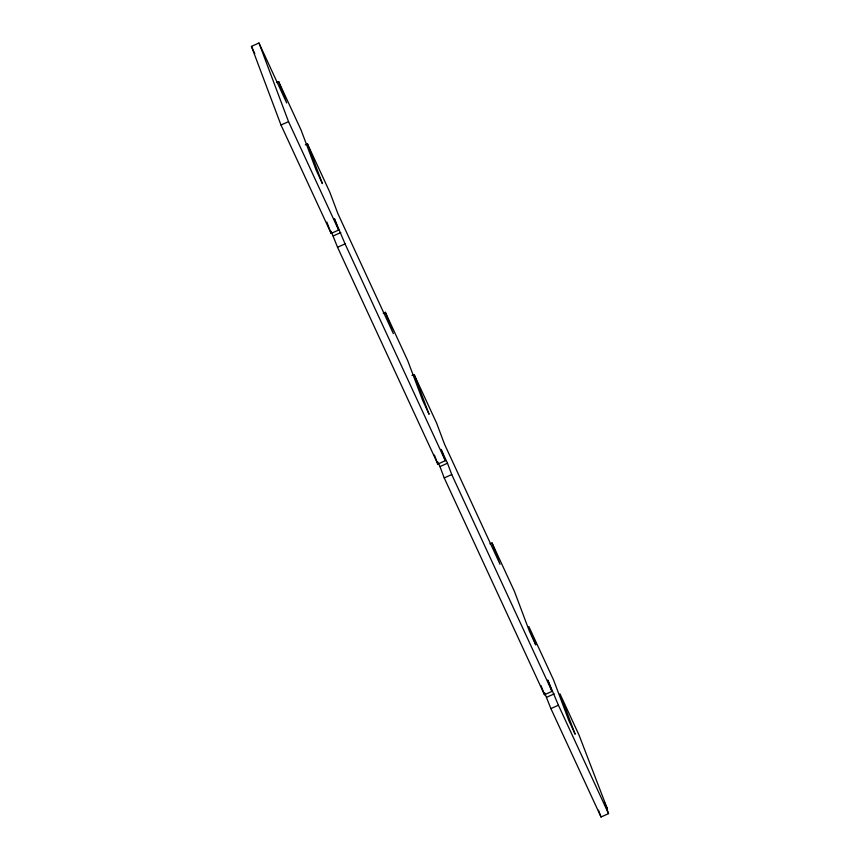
<?xml version="1.0" encoding="UTF-8"?>
<svg xmlns="http://www.w3.org/2000/svg" width="860" height="860" viewBox="0 0 860 860"><rect width="100%" height="100%" fill="white"/><g stroke="black" fill="none" stroke-linecap="round" stroke-linejoin="round"><path stroke-width="1.29" d="M331.143 231.329L337.539 247.272L437.815 464.088L445.34 460.713L345.064 243.885L334.4 218.72L338.657 230.05L331.143 233.425L280.994 125.012L251.442 46.386L258.967 43L286.702 102.974L278.683 81.635L276.533 82.592M280.994 125.012L288.519 121.636L258.967 43M305.332 144.878L307.482 143.91L329.885 192.35L337.905 213.689L393.375 333.637L385.355 312.298L383.205 313.255M333.282 235.941L340.807 232.555M337.539 247.272L345.064 243.885M412.015 375.54L414.165 374.573L436.568 423.012L444.588 444.351L500.058 564.3L492.038 542.961L489.888 543.918M544.509 692.655L550.894 708.597L601.033 817L608.558 813.625L558.419 705.211L547.766 680.045L552.023 691.375L544.498 694.751L444.222 477.934L439.965 466.604L447.479 463.217L441.083 449.382L445.34 460.713M444.222 477.934L451.737 474.548L447.479 463.217M546.637 697.266L554.163 693.88M550.894 708.597L558.419 705.211M278.683 81.635L301.086 130.075L316.018 169.796L322.414 183.642L307.482 143.91M385.355 312.298L407.758 360.738L422.69 400.459L429.097 414.305L414.165 374.573M492.038 542.961L514.441 591.4L529.373 631.122L535.769 644.968L528.868 626.574L553.582 680.013L568.761 720.4L575.157 734.236L559.978 693.859L579.006 734.988L607.504 809.217L604.3 802.294L608.558 813.625M288.519 121.636L338.657 230.05M451.737 474.548L552.023 691.375M251.442 46.386L254.775 53.578M437.826 461.992L439.965 466.604M598.485 810.206L601.033 817M541.09 685.689L544.498 694.751M434.408 455.026L437.815 464.088M326.875 222.095L331.143 233.425"/></g></svg>
